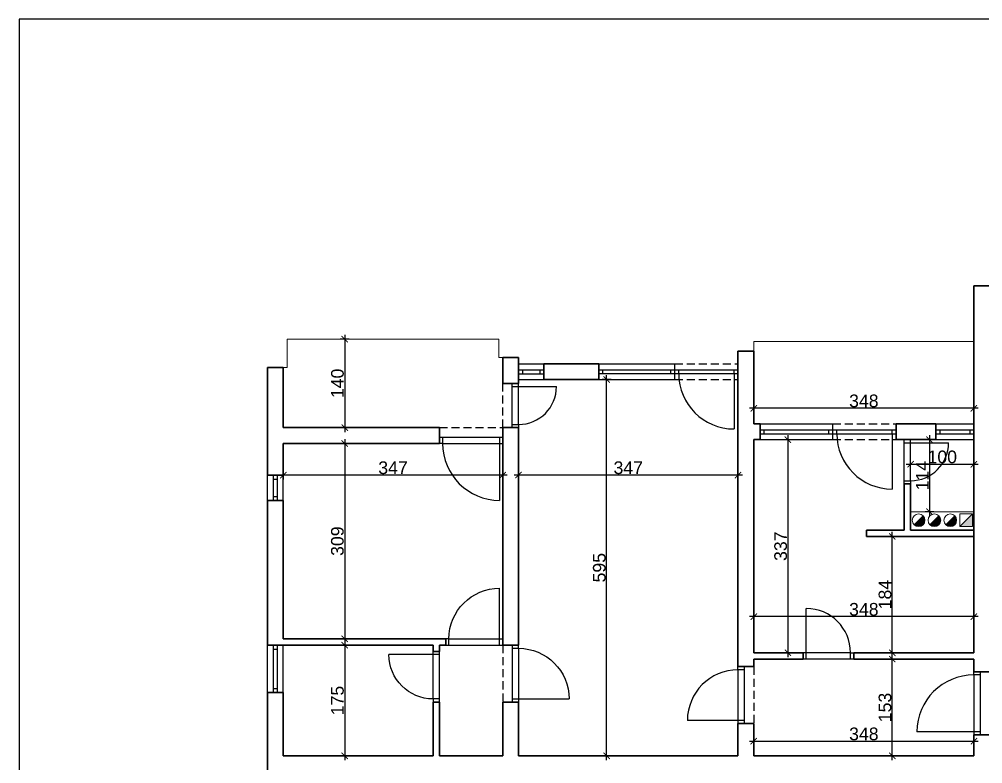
# Model space of a CAD drawing. Header units: centimetres. Extents: x 642232439 to 646206409, y 502891828 to 503284195.
# Drawn here: x 646189011 to 646190534, y 503276258 to 503277435 of the extents above; entities that cross this region are included whole.
import ezdxf

# ---------------------------------------------------------------- set-up
doc = ezdxf.new("R2010")
doc.units = ezdxf.units.CM
doc.header["$PDMODE"] = 35
doc.header["$PDSIZE"] = 0.1
doc.linetypes.add('HIDDENX2', pattern=[19.05, 12.7, -6.35])
doc.layers.add('SAST_Linija sastavnice', color=3, linetype='Continuous', plot=False)
doc.layers.add('TP_01 - 0.35', color=1, linetype='Continuous', lineweight=35)
doc.layers.add('TP_07 - 0.20', color=7, linetype='Continuous', lineweight=20)
for name, color, linetype in [('TP_Hatch', 252, 'Continuous'), ('TP_Hidden', 8, 'HIDDENX2'), ('TP_Kotiranje', 3, 'Continuous'), ('TP_Otvori', 8, 'Continuous'), ('TP_Otvori.block', 8, 'Continuous')]:
    doc.layers.add(name, color=color, linetype=linetype)
doc.styles.get("Standard").update_dxf_attribs({"font": 'arial.ttf'})
doc.dimstyles.new('Radni', dxfattribs={"dimtxt": 20, "dimasz": 10, "dimexe": 7, "dimexo": 7, "dimgap": 1.25, "dimtad": 1, "dimdec": 1, "dimrnd": 0.5, "dimdsep": 46, "dimtxsty": 'Standard', "dimblk": 'ARCHTICK', "dimcen": 10, "dimdle": 7, "dimclrd": 256, "dimclre": 256, "dimadec": 1, "dimazin": 0, "dimtm": 1e-09, "dimtfac": 1, "dimtdec": 1, "dimtix": 1, "dimtmove": 0, "dimatfit": 0, "dimfxl": 7, "dimfxlon": 1, "dimarcsym": 0})

# ---------------------------------------------------------------- blocks, each defined once
blk = doc.blocks.new('*U527')
at = {"layer": 'TP_01 - 0.35'}
for p, q in [((0, 0), (0, -30)), ((48, 0), (48, -30))]:
    blk.add_line(p, q, dxfattribs=at)
at = {"layer": 'TP_Otvori'}
for p, q in [((0, 0), (48, 0)), ((0, -11.3), (48, -11.3)), ((7.5, -11.3), (7.5, -18.8)), ((40.5, -11.3), (40.5, -18.8)), ((0, -18.8), (48, -18.8)), ((0, -30), (48, -30))]:
    blk.add_line(p, q, dxfattribs=at)
blk = doc.blocks.new('*U524')
at = {"layer": 'TP_Otvori'}
for p, q in [((5, 0), (5, 70)), ((5, 0), (0, 0)), ((75, 0), (5, 0)), ((5, -10), (5, 0)), ((75, -10), (75, 0)), ((75, 0), (80, 0)), ((80, -10), (0, -10))]:
    blk.add_line(p, q, dxfattribs=at)
blk.add_arc((5, 0), 70, 0, 90, dxfattribs=at)
blk = doc.blocks.new('*U525')
at = {"layer": 'TP_Otvori'}
for p, q in [((5, 0), (5, 90)), ((5, 0), (0, 0)), ((95, 0), (5, 0)), ((5, -10), (5, 0)), ((95, -10), (95, 0)), ((95, 0), (100, 0)), ((100, -10), (0, -10))]:
    blk.add_line(p, q, dxfattribs=at)
blk.add_arc((5, 0), 90, 0, 90, dxfattribs=at)
blk = doc.blocks.new('*U526')
at = {"layer": 'TP_Otvori'}
for p, q in [((5, 0), (5, 60)), ((5, 0), (0, 0)), ((65, 0), (5, 0)), ((5, -10), (5, 0)), ((65, -10), (65, 0)), ((65, 0), (70, 0)), ((70, -10), (0, -10))]:
    blk.add_line(p, q, dxfattribs=at)
blk.add_arc((5, 0), 60, 0, 90, dxfattribs=at)
blk = doc.blocks.new('*U523')
at = {"layer": 'TP_Otvori'}
for p, q in [((5, 0), (5, 80)), ((5, 0), (0, 0)), ((85, 0), (5, 0)), ((5, -10), (5, 0)), ((85, -10), (85, 0)), ((85, 0), (90, 0)), ((90, -10), (0, -10))]:
    blk.add_line(p, q, dxfattribs=at)
blk.add_arc((5, 0), 80, 0, 90, dxfattribs=at)
blk = doc.blocks.new('*U528')
at = {"layer": 'TP_01 - 0.35'}
for p, q in [((0, 0), (0, -30)), ((72, 0), (72, -30))]:
    blk.add_line(p, q, dxfattribs=at)
at = {"layer": 'TP_Otvori'}
for p, q in [((0, 0), (72, 0)), ((0, -11.3), (72, -11.3)), ((7.5, -11.3), (7.5, -18.8)), ((64.5, -11.3), (64.5, -18.8)), ((0, -18.8), (72, -18.8)), ((0, -30), (72, -30))]:
    blk.add_line(p, q, dxfattribs=at)
blk = doc.blocks.new('*U101')
at = {"layer": 'TP_01 - 0.35'}
for p, q in [((0, 0), (0, -30)), ((90, 0), (90, -30))]:
    blk.add_line(p, q, dxfattribs=at)
at = {"layer": 'TP_Otvori'}
for p, q in [((0, 0), (90, 0)), ((0, -11.3), (90, -11.3)), ((7.5, -11.3), (7.5, -18.8)), ((82.5, -11.3), (82.5, -18.8)), ((0, -18.8), (90, -18.8)), ((0, -30), (90, -30))]:
    blk.add_line(p, q, dxfattribs=at)
blk = doc.blocks.new('_ArchTick')
at = {"color": 0, "linetype": 'ByBlock', "const_width": 0.15}
blk.add_lwpolyline([(-0.5, -0.5), (0.5, 0.5)], dxfattribs=at)
blk = doc.blocks.new('*D546')
at = {"layer": 'Defpoints', "color": 0, "transparency": 16777216}
for p in [(646189601.9, 503276929.3), (646189525.5, 503276789.3), (646189601.9, 503276789.3)]:
    blk.add_point(p, dxfattribs=at)
at = {"layer": 'TP_Kotiranje', "lineweight": -2, "transparency": 16777216}
for p, q in [((646189525.5, 503276936.3), (646189525.5, 503276782.3)), ((646189532.5, 503276929.3), (646189518.5, 503276929.3)), ((646189532.5, 503276789.3), (646189518.5, 503276789.3))]:
    blk.add_line(p, q, dxfattribs=at)
at = {"layer": 'TP_Kotiranje', "lineweight": -2, "transparency": 16777216, "xscale": 10, "yscale": 10, "zscale": 10}
for p, rotation in [((646189525.5, 503276929.3), 90), ((646189525.5, 503276789.3), 270)]:
    blk.add_blockref('_ArchTick', p, dxfattribs=dict(at, rotation=rotation))
at = {"layer": 'TP_Kotiranje', "color": 0, "transparency": 16777216, "insert": (646189514.1, 503276859.3), "char_height": 20, "attachment_point": 5, "rotation": 90}
blk.add_mtext('140', dxfattribs=at)
blk = doc.blocks.new('*D547')
at = {"layer": 'Defpoints', "color": 0, "transparency": 16777216}
for p in [(646189525.5, 503276764.3), (646189525.5, 503276455.3), (646189525.5, 503276455.3)]:
    blk.add_point(p, dxfattribs=at)
at = {"layer": 'TP_Kotiranje', "lineweight": -2, "transparency": 16777216}
for p, q in [((646189525.5, 503276771.3), (646189525.5, 503276448.3)), ((646189525.5, 503276764.3), (646189518.5, 503276764.3)), ((646189525.5, 503276455.3), (646189518.5, 503276455.3))]:
    blk.add_line(p, q, dxfattribs=at)
at = {"layer": 'TP_Kotiranje', "lineweight": -2, "transparency": 16777216, "xscale": 10, "yscale": 10, "zscale": 10}
for p, rotation in [((646189525.5, 503276764.3), 90), ((646189525.5, 503276455.3), 270)]:
    blk.add_blockref('_ArchTick', p, dxfattribs=dict(at, rotation=rotation))
at = {"layer": 'TP_Kotiranje', "color": 0, "transparency": 16777216, "insert": (646189514, 503276609.8), "char_height": 20, "attachment_point": 5, "rotation": 90}
blk.add_mtext('309', dxfattribs=at)
blk = doc.blocks.new('*D548')
at = {"layer": 'Defpoints', "color": 0, "transparency": 16777216}
for p in [(646189525.5, 503276445.3), (646189525.5, 503276270.3), (646189525.5, 503276270.3)]:
    blk.add_point(p, dxfattribs=at)
at = {"layer": 'TP_Kotiranje', "lineweight": -2, "transparency": 16777216}
for p, q in [((646189525.5, 503276452.3), (646189525.5, 503276263.3)), ((646189525.5, 503276445.3), (646189518.5, 503276445.3)), ((646189525.5, 503276270.3), (646189518.5, 503276270.3))]:
    blk.add_line(p, q, dxfattribs=at)
at = {"layer": 'TP_Kotiranje', "lineweight": -2, "transparency": 16777216, "xscale": 10, "yscale": 10, "zscale": 10}
for p, rotation in [((646189525.5, 503276445.3), 90), ((646189525.5, 503276270.3), 270)]:
    blk.add_blockref('_ArchTick', p, dxfattribs=dict(at, rotation=rotation))
at = {"layer": 'TP_Kotiranje', "color": 0, "transparency": 16777216, "insert": (646189514.1, 503276357.8), "char_height": 20, "attachment_point": 5, "rotation": 90}
blk.add_mtext('175', dxfattribs=at)
blk = doc.blocks.new('*D564')
at = {"layer": 'Defpoints', "color": 0, "transparency": 16777216}
for p in [(646190172.4, 503276820), (646190172.4, 503276752.2), (646190520.4, 503276752.2)]:
    blk.add_point(p, dxfattribs=at)
at = {"layer": 'TP_Kotiranje', "lineweight": -2, "transparency": 16777216}
for p, q in [((646190172.4, 503276813), (646190172.4, 503276827)), ((646190520.4, 503276813), (646190520.4, 503276827)), ((646190527.4, 503276820), (646190165.4, 503276820))]:
    blk.add_line(p, q, dxfattribs=at)
at = {"layer": 'TP_Kotiranje', "lineweight": -2, "transparency": 16777216, "xscale": 10, "yscale": 10, "zscale": 10, "rotation": 180}
blk.add_blockref('_ArchTick', (646190172.4, 503276820), dxfattribs=at)
at = {"layer": 'TP_Kotiranje', "lineweight": -2, "transparency": 16777216, "xscale": 10, "yscale": 10, "zscale": 10}
blk.add_blockref('_ArchTick', (646190520.4, 503276820), dxfattribs=at)
at = {"layer": 'TP_Kotiranje', "color": 0, "transparency": 16777216, "insert": (646190346.4, 503276831.5), "char_height": 20, "attachment_point": 5}
blk.add_mtext('348', dxfattribs=at)
blk = doc.blocks.new('*D565')
at = {"layer": 'Defpoints', "color": 0, "transparency": 16777216}
for p in [(646189800.4, 503276714.3), (646189800.4, 503276714.3), (646190147.4, 503276714.3)]:
    blk.add_point(p, dxfattribs=at)
at = {"layer": 'TP_Kotiranje', "lineweight": -2, "transparency": 16777216}
for p, q in [((646189800.4, 503276714.3), (646189800.4, 503276721.3)), ((646190147.4, 503276714.3), (646190147.4, 503276721.3)), ((646190154.4, 503276714.3), (646189793.4, 503276714.3))]:
    blk.add_line(p, q, dxfattribs=at)
at = {"layer": 'TP_Kotiranje', "lineweight": -2, "transparency": 16777216, "xscale": 10, "yscale": 10, "zscale": 10, "rotation": 180}
blk.add_blockref('_ArchTick', (646189800.4, 503276714.3), dxfattribs=at)
at = {"layer": 'TP_Kotiranje', "lineweight": -2, "transparency": 16777216, "xscale": 10, "yscale": 10, "zscale": 10}
blk.add_blockref('_ArchTick', (646190147.4, 503276714.3), dxfattribs=at)
at = {"layer": 'TP_Kotiranje', "color": 0, "transparency": 16777216, "insert": (646189973.9, 503276725.8), "char_height": 20, "attachment_point": 5}
blk.add_mtext('347', dxfattribs=at)
blk = doc.blocks.new('*D566')
at = {"layer": 'Defpoints', "color": 0, "transparency": 16777216}
for p in [(646189428.4, 503276714.3), (646189428.4, 503276714.3), (646189775.4, 503276714.3)]:
    blk.add_point(p, dxfattribs=at)
at = {"layer": 'TP_Kotiranje', "lineweight": -2, "transparency": 16777216}
for p, q in [((646189775.4, 503276714.3), (646189775.4, 503276721.3)), ((646189782.4, 503276714.3), (646189421.4, 503276714.3)), ((646189428.4, 503276714.3), (646189428.4, 503276707.3))]:
    blk.add_line(p, q, dxfattribs=at)
at = {"layer": 'TP_Kotiranje', "lineweight": -2, "transparency": 16777216, "xscale": 10, "yscale": 10, "zscale": 10, "rotation": 180}
blk.add_blockref('_ArchTick', (646189428.4, 503276714.3), dxfattribs=at)
at = {"layer": 'TP_Kotiranje', "lineweight": -2, "transparency": 16777216, "xscale": 10, "yscale": 10, "zscale": 10}
blk.add_blockref('_ArchTick', (646189775.4, 503276714.3), dxfattribs=at)
at = {"layer": 'TP_Kotiranje', "color": 0, "transparency": 16777216, "insert": (646189601.9, 503276725.8), "char_height": 20, "attachment_point": 5}
blk.add_mtext('347', dxfattribs=at)
blk = doc.blocks.new('*D567')
at = {"layer": 'Defpoints', "color": 0, "transparency": 16777216}
for p in [(646189939.7, 503276865.3), (646189987.4, 503276865.3), (646189987.4, 503276270.3)]:
    blk.add_point(p, dxfattribs=at)
at = {"layer": 'TP_Kotiranje', "lineweight": -2, "transparency": 16777216}
for p, q in [((646189939.7, 503276263.3), (646189939.7, 503276872.3)), ((646189946.7, 503276865.3), (646189932.7, 503276865.3)), ((646189946.7, 503276270.3), (646189932.7, 503276270.3))]:
    blk.add_line(p, q, dxfattribs=at)
at = {"layer": 'TP_Kotiranje', "lineweight": -2, "transparency": 16777216, "xscale": 10, "yscale": 10, "zscale": 10}
for p, rotation in [((646189939.7, 503276865.3), 90), ((646189939.7, 503276270.3), 270)]:
    blk.add_blockref('_ArchTick', p, dxfattribs=dict(at, rotation=rotation))
at = {"layer": 'TP_Kotiranje', "color": 0, "transparency": 16777216, "insert": (646189928.2, 503276567.8), "char_height": 20, "attachment_point": 5, "rotation": 90}
blk.add_mtext('595', dxfattribs=at)
blk = doc.blocks.new('*D585')
at = {"layer": 'Defpoints', "color": 0, "transparency": 16777216}
for p in [(646190391.3, 503276423.3), (646190391.3, 503276423.3), (646190391.3, 503276270.3)]:
    blk.add_point(p, dxfattribs=at)
at = {"layer": 'TP_Kotiranje', "lineweight": -2, "transparency": 16777216}
for p, q in [((646190391.3, 503276423.3), (646190384.3, 503276423.3)), ((646190391.3, 503276263.3), (646190391.3, 503276430.3)), ((646190391.3, 503276270.3), (646190384.3, 503276270.3))]:
    blk.add_line(p, q, dxfattribs=at)
at = {"layer": 'TP_Kotiranje', "lineweight": -2, "transparency": 16777216, "xscale": 10, "yscale": 10, "zscale": 10}
for p, rotation in [((646190391.3, 503276423.3), 90), ((646190391.3, 503276270.3), 270)]:
    blk.add_blockref('_ArchTick', p, dxfattribs=dict(at, rotation=rotation))
at = {"layer": 'TP_Kotiranje', "color": 0, "transparency": 16777216, "insert": (646190379.9, 503276346.8), "char_height": 20, "attachment_point": 5, "rotation": 90}
blk.add_mtext('153', dxfattribs=at)
blk = doc.blocks.new('*D586')
at = {"layer": 'Defpoints', "color": 0, "transparency": 16777216}
for p in [(646190391.3, 503276617.3), (646190391.3, 503276617.3), (646190391.3, 503276433.3)]:
    blk.add_point(p, dxfattribs=at)
at = {"layer": 'TP_Kotiranje', "lineweight": -2, "transparency": 16777216}
for p, q in [((646190391.3, 503276617.3), (646190384.3, 503276617.3)), ((646190391.3, 503276426.3), (646190391.3, 503276624.3)), ((646190391.3, 503276433.3), (646190398.3, 503276433.3))]:
    blk.add_line(p, q, dxfattribs=at)
at = {"layer": 'TP_Kotiranje', "lineweight": -2, "transparency": 16777216, "xscale": 10, "yscale": 10, "zscale": 10}
for p, rotation in [((646190391.3, 503276617.3), 90), ((646190391.3, 503276433.3), 270)]:
    blk.add_blockref('_ArchTick', p, dxfattribs=dict(at, rotation=rotation))
at = {"layer": 'TP_Kotiranje', "color": 0, "transparency": 16777216, "insert": (646190379.9, 503276525.3), "char_height": 20, "attachment_point": 5, "rotation": 90}
blk.add_mtext('184', dxfattribs=at)
blk = doc.blocks.new('*D587')
at = {"layer": 'Defpoints', "color": 0, "transparency": 16777216}
for p in [(646190239.9, 503276770.3), (646190211.4, 503276433.3), (646190226.3, 503276433.3)]:
    blk.add_point(p, dxfattribs=at)
at = {"layer": 'TP_Kotiranje', "lineweight": -2, "transparency": 16777216}
for p, q in [((646190232.9, 503276770.3), (646190219.3, 503276770.3)), ((646190226.3, 503276777.3), (646190226.3, 503276426.3)), ((646190219.3, 503276433.3), (646190233.3, 503276433.3))]:
    blk.add_line(p, q, dxfattribs=at)
at = {"layer": 'TP_Kotiranje', "lineweight": -2, "transparency": 16777216, "xscale": 10, "yscale": 10, "zscale": 10}
for p, rotation in [((646190226.3, 503276770.3), 90), ((646190226.3, 503276433.3), 270)]:
    blk.add_blockref('_ArchTick', p, dxfattribs=dict(at, rotation=rotation))
at = {"layer": 'TP_Kotiranje', "color": 0, "transparency": 16777216, "insert": (646190214.9, 503276601.8), "char_height": 20, "attachment_point": 5, "rotation": 90}
blk.add_mtext('337', dxfattribs=at)
blk = doc.blocks.new('*D588')
at = {"layer": 'Defpoints', "color": 0, "transparency": 16777216}
for p in [(646190520.4, 503276731.4), (646190420.4, 503276663.8), (646190520.4, 503276663.8)]:
    blk.add_point(p, dxfattribs=at)
at = {"layer": 'TP_Kotiranje', "lineweight": -2, "transparency": 16777216}
for p, q in [((646190420.4, 503276724.4), (646190420.4, 503276738.4)), ((646190520.4, 503276724.4), (646190520.4, 503276738.4)), ((646190413.4, 503276731.4), (646190527.4, 503276731.4))]:
    blk.add_line(p, q, dxfattribs=at)
at = {"layer": 'TP_Kotiranje', "lineweight": -2, "transparency": 16777216, "xscale": 10, "yscale": 10, "zscale": 10, "rotation": 180}
blk.add_blockref('_ArchTick', (646190420.4, 503276731.4), dxfattribs=at)
at = {"layer": 'TP_Kotiranje', "lineweight": -2, "transparency": 16777216, "xscale": 10, "yscale": 10, "zscale": 10}
blk.add_blockref('_ArchTick', (646190520.4, 503276731.4), dxfattribs=at)
at = {"layer": 'TP_Kotiranje', "color": 0, "transparency": 16777216, "insert": (646190470.4, 503276742.9), "char_height": 20, "attachment_point": 5}
blk.add_mtext('100', dxfattribs=at)
blk = doc.blocks.new('*D589')
at = {"layer": 'Defpoints', "color": 0, "transparency": 16777216}
for p in [(646190490.4, 503276770.3), (646190450.1, 503276656.3), (646190490.4, 503276656.3)]:
    blk.add_point(p, dxfattribs=at)
at = {"layer": 'TP_Kotiranje', "lineweight": -2, "transparency": 16777216}
for p, q in [((646190457.1, 503276770.3), (646190443.1, 503276770.3)), ((646190450.1, 503276777.3), (646190450.1, 503276649.3)), ((646190457.1, 503276656.3), (646190443.1, 503276656.3))]:
    blk.add_line(p, q, dxfattribs=at)
at = {"layer": 'TP_Kotiranje', "lineweight": -2, "transparency": 16777216, "xscale": 10, "yscale": 10, "zscale": 10}
for p, rotation in [((646190450.1, 503276770.3), 90), ((646190450.1, 503276656.3), 270)]:
    blk.add_blockref('_ArchTick', p, dxfattribs=dict(at, rotation=rotation))
at = {"layer": 'TP_Kotiranje', "color": 0, "transparency": 16777216, "insert": (646190438.8, 503276713.3), "char_height": 20, "attachment_point": 5, "rotation": 90}
blk.add_mtext('114', dxfattribs=at)
blk = doc.blocks.new('*D590')
at = {"layer": 'Defpoints', "color": 0, "transparency": 16777216}
for p in [(646190172.4, 503276490.4), (646190172.4, 503276433.3), (646190520.4, 503276433.3)]:
    blk.add_point(p, dxfattribs=at)
at = {"layer": 'TP_Kotiranje', "lineweight": -2, "transparency": 16777216}
for p, q in [((646190172.4, 503276483.4), (646190172.4, 503276497.4)), ((646190520.4, 503276483.4), (646190520.4, 503276497.4)), ((646190527.4, 503276490.4), (646190165.4, 503276490.4))]:
    blk.add_line(p, q, dxfattribs=at)
at = {"layer": 'TP_Kotiranje', "lineweight": -2, "transparency": 16777216, "xscale": 10, "yscale": 10, "zscale": 10, "rotation": 180}
blk.add_blockref('_ArchTick', (646190172.4, 503276490.4), dxfattribs=at)
at = {"layer": 'TP_Kotiranje', "lineweight": -2, "transparency": 16777216, "xscale": 10, "yscale": 10, "zscale": 10}
blk.add_blockref('_ArchTick', (646190520.4, 503276490.4), dxfattribs=at)
at = {"layer": 'TP_Kotiranje', "color": 0, "transparency": 16777216, "insert": (646190346.4, 503276501.9), "char_height": 20, "attachment_point": 5}
blk.add_mtext('348', dxfattribs=at)
blk = doc.blocks.new('*D591')
at = {"layer": 'Defpoints', "color": 0, "transparency": 16777216}
for p in [(646190172.4, 503276295.8), (646190520.4, 503276293.5), (646190520.4, 503276286.8)]:
    blk.add_point(p, dxfattribs=at)
at = {"layer": 'TP_Kotiranje', "lineweight": -2, "transparency": 16777216}
for p, q in [((646190165.4, 503276293.5), (646190527.4, 503276293.5)), ((646190172.4, 503276293.5), (646190172.4, 503276286.5)), ((646190520.4, 503276293.5), (646190520.4, 503276300.5))]:
    blk.add_line(p, q, dxfattribs=at)
at = {"layer": 'TP_Kotiranje', "lineweight": -2, "transparency": 16777216, "xscale": 10, "yscale": 10, "zscale": 10, "rotation": 180}
blk.add_blockref('_ArchTick', (646190172.4, 503276293.5), dxfattribs=at)
at = {"layer": 'TP_Kotiranje', "lineweight": -2, "transparency": 16777216, "xscale": 10, "yscale": 10, "zscale": 10}
blk.add_blockref('_ArchTick', (646190520.4, 503276293.5), dxfattribs=at)
at = {"layer": 'TP_Kotiranje', "color": 0, "transparency": 16777216, "insert": (646190346.4, 503276304.9), "char_height": 20, "attachment_point": 5}
blk.add_mtext('348', dxfattribs=at)

msp = doc.modelspace()

# ---------------------------------------------------------------- hatches: boundary and pattern name
at = {"layer": 'TP_Hatch'}
h = msp.add_hatch(color=256, dxfattribs=at)
h.dxf.hatch_style = 1
edge = h.paths.add_edge_path()
edge.add_arc((646190433.04, 503276642.87), 10, 225, 270)
edge.add_arc((646190433.04, 503276642.87), 10, 270, 360)
edge.add_arc((646190433.04, 503276642.87), 10, 0, 45)
edge.add_line((646190440.11, 503276649.94), (646190425.97, 503276635.8))
h = msp.add_hatch(color=256, dxfattribs=at)
h.dxf.hatch_style = 1
edge = h.paths.add_edge_path()
edge.add_arc((646190458.04, 503276642.87), 10, 225, 270)
edge.add_arc((646190458.04, 503276642.87), 10, 270, 360)
edge.add_arc((646190458.04, 503276642.87), 10, 0, 45)
edge.add_line((646190465.11, 503276649.94), (646190450.97, 503276635.8))
h = msp.add_hatch(color=256, dxfattribs=at)
h.dxf.hatch_style = 1
edge = h.paths.add_edge_path()
edge.add_arc((646190483.04, 503276642.87), 10, 225, 270)
edge.add_arc((646190483.04, 503276642.87), 10, 270, 360)
edge.add_arc((646190483.04, 503276642.87), 10, 0, 45)
edge.add_line((646190490.11, 503276649.94), (646190475.97, 503276635.8))
h = msp.add_hatch(color=256, dxfattribs=at)
h.dxf.hatch_style = 1
h.paths.add_polyline_path([(646190518.04, 503276632.87), (646190518.04, 503276652.87), (646190498.04, 503276632.87)])

# ---------------------------------------------------------------- linework, layer by layer
at = {"layer": 'SAST_Linija sastavnice'}
msp.add_lwpolyline([(646192908.92, 503277435.11), (646189010.92, 503277435.11), (646189010.92, 503274569.11), (646192908.92, 503274569.11)], close=True, dxfattribs=at)
at = {"layer": 'TP_01 - 0.35'}
for p, q in [((646190520.38, 503277013.33), (646190520.38, 503276433.33)), ((646190545.38, 503277013.33), (646190520.38, 503277013.33)), ((646190147.38, 503276910.33), (646190147.38, 503276714.33)), ((646190172.38, 503276910.33), (646190147.38, 503276910.33)), ((646190172.38, 503276910.33), (646190172.38, 503276795.33)), ((646189775.38, 503276900.33), (646189775.38, 503276859.33)), ((646189775.38, 503276900.33), (646189800.38, 503276900.33)), ((646189800.38, 503276900.33), (646189800.38, 503276859.33)), ((646189840.38, 503276890.33), (646189840.38, 503276865.33)), ((646189840.38, 503276890.33), (646189927.38, 503276890.33)), ((646189927.38, 503276890.33), (646189927.38, 503276865.33)), ((646189403.38, 503276884.33), (646189403.38, 503276714.33)), ((646189403.38, 503276884.33), (646189428.38, 503276884.33)), ((646189428.38, 503276884.33), (646189428.38, 503276789.33)), ((646189775.38, 503276859.33), (646189800.38, 503276859.33)), ((646189840.38, 503276865.33), (646189927.38, 503276865.33)), ((646189428.38, 503276789.33), (646189675.38, 503276789.33)), ((646189675.38, 503276789.33), (646189675.38, 503276764.33)), ((646189775.38, 503276789.33), (646189775.38, 503276445.33)), ((646189775.38, 503276789.33), (646189800.38, 503276789.33)), ((646189800.38, 503276789.33), (646189800.38, 503276445.33)), ((646190182.38, 503276795.33), (646190172.38, 503276795.33)), ((646190182.38, 503276795.33), (646190182.38, 503276770.33)), ((646190397.38, 503276795.33), (646190397.38, 503276770.33)), ((646190397.38, 503276795.33), (646190460.38, 503276795.33)), ((646190460.38, 503276795.33), (646190460.38, 503276770.33)), ((646190172.38, 503276770.33), (646190172.38, 503276433.33)), ((646190182.38, 503276770.33), (646190172.38, 503276770.33)), ((646190397.38, 503276770.33), (646190460.38, 503276770.33)), ((646189428.38, 503276764.33), (646189428.38, 503276714.33)), ((646189428.38, 503276764.33), (646189675.38, 503276764.33)), ((646189428.38, 503276714.33), (646189403.38, 503276714.33)), ((646190147.38, 503276714.33), (646190147.38, 503276411.33)), ((646190410.38, 503276700.33), (646190420.38, 503276700.33)), ((646190410.38, 503276700.33), (646190410.38, 503276627.33)), ((646190420.38, 503276700.33), (646190420.38, 503276627.33)), ((646189403.38, 503276674.33), (646189403.38, 503276445.33)), ((646189428.38, 503276674.33), (646189403.38, 503276674.33)), ((646189428.38, 503276674.33), (646189428.38, 503276455.33)), ((646190350.38, 503276627.33), (646190410.38, 503276627.33)), ((646190350.38, 503276627.33), (646190350.38, 503276617.33)), ((646190350.38, 503276617.33), (646190520.38, 503276617.33)), ((646190420.38, 503276627.33), (646190520.38, 503276627.33)), ((646189428.38, 503276455.33), (646189685.38, 503276455.33)), ((646189685.38, 503276455.33), (646189685.38, 503276445.33)), ((646189428.38, 503276445.33), (646189403.38, 503276445.33)), ((646189428.38, 503276445.33), (646189665.38, 503276445.33)), ((646189665.38, 503276435.33), (646189665.38, 503276445.33)), ((646189665.38, 503276435.33), (646189675.38, 503276435.33)), ((646189675.38, 503276445.33), (646189685.38, 503276445.33)), ((646189675.38, 503276435.33), (646189675.38, 503276445.33)), ((646189775.38, 503276445.33), (646189800.38, 503276445.33)), ((646190172.38, 503276433.33), (646190250.38, 503276433.33)), ((646190250.38, 503276433.33), (646190250.38, 503276423.33)), ((646190330.38, 503276433.33), (646190520.38, 503276433.33)), ((646190330.38, 503276433.33), (646190330.38, 503276423.33)), ((646190172.38, 503276423.33), (646190172.38, 503276411.33)), ((646190172.38, 503276423.33), (646190250.38, 503276423.33)), ((646190330.38, 503276423.33), (646190520.38, 503276423.33)), ((646190520.38, 503276423.33), (646190520.38, 503276403.33)), ((646190172.38, 503276411.33), (646190147.38, 503276411.33)), ((646190545.38, 503276403.33), (646190520.38, 503276403.33)), ((646189403.38, 503276370.33), (646189403.38, 503276128.33)), ((646189428.38, 503276370.33), (646189403.38, 503276370.33)), ((646189428.38, 503276370.33), (646189428.38, 503276270.33)), ((646189665.38, 503276355.33), (646189665.38, 503276270.33)), ((646189665.38, 503276355.33), (646189675.38, 503276355.33)), ((646189675.38, 503276355.33), (646189675.38, 503276270.33)), ((646189775.38, 503276355.33), (646189775.38, 503276270.33)), ((646189775.38, 503276355.33), (646189800.38, 503276355.33)), ((646189800.38, 503276355.33), (646189800.38, 503276270.33)), ((646190147.38, 503276321.33), (646190147.38, 503276270.33)), ((646190172.38, 503276321.33), (646190147.38, 503276321.33)), ((646190172.38, 503276321.33), (646190172.38, 503276270.33)), ((646190520.38, 503276303.33), (646190520.38, 503276270.33)), ((646190545.38, 503276303.33), (646190520.38, 503276303.33)), ((646189428.38, 503276270.33), (646189665.38, 503276270.33)), ((646189675.38, 503276270.33), (646189775.38, 503276270.33)), ((646189800.38, 503276270.33), (646190147.38, 503276270.33)), ((646190172.38, 503276270.33), (646190520.38, 503276270.33))]:
    msp.add_line(p, q, dxfattribs=at)
at = {"layer": 'TP_07 - 0.20'}
for p, q in [((646189434.38, 503276929.33), (646189769.38, 503276929.33)), ((646189434.38, 503276929.33), (646189434.38, 503276884.33)), ((646189769.38, 503276929.33), (646189769.38, 503276900.33)), ((646190172.38, 503276925.33), (646190520.38, 503276925.33)), ((646190172.38, 503276925.33), (646190172.38, 503276910.33)), ((646189775.38, 503276900.33), (646189769.38, 503276900.33)), ((646189434.38, 503276884.33), (646189428.38, 503276884.33)), ((646189428.38, 503276884.33), (646189428.38, 503276884.33)), ((646190420.38, 503276656.33), (646190520.38, 503276656.33)), ((646190440.11, 503276649.94), (646190425.97, 503276635.8)), ((646190465.11, 503276649.94), (646190450.97, 503276635.8)), ((646190490.11, 503276649.94), (646190475.97, 503276635.8)), ((646190518.04, 503276652.87), (646190498.04, 503276632.87))]:
    msp.add_line(p, q, dxfattribs=at)
msp.add_lwpolyline([(646190498.04, 503276652.87), (646190518.04, 503276652.87), (646190518.04, 503276632.87), (646190498.04, 503276632.87)], close=True, dxfattribs=at)
for centre in [(646190433.04, 503276642.87), (646190458.04, 503276642.87), (646190483.04, 503276642.87)]:
    msp.add_circle(centre, 10, dxfattribs=at)
at = {"layer": 'TP_Hidden'}
for p, q in [((646190047.38, 503276890.33), (646190147.38, 503276890.33)), ((646189775.38, 503276789.33), (646189775.38, 503276859.33)), ((646190047.38, 503276865.33), (646190147.38, 503276865.33)), ((646189675.38, 503276789.33), (646189775.38, 503276789.33)), ((646190297.38, 503276795.33), (646190397.38, 503276795.33)), ((646190297.38, 503276770.33), (646190397.38, 503276770.33)), ((646189775.38, 503276445.33), (646189775.38, 503276355.33)), ((646190172.38, 503276411.33), (646190172.38, 503276321.33))]:
    msp.add_line(p, q, dxfattribs=at)
at = {"layer": 'TP_Otvori'}
for p, q in [((646189927.38, 503276890.33), (646190047.38, 503276890.33)), ((646190047.38, 503276865.33), (646190047.38, 503276890.33)), ((646189927.38, 503276880.95), (646190047.38, 503276880.95)), ((646189927.38, 503276874.7), (646190047.38, 503276874.7)), ((646189933.63, 503276874.7), (646189933.63, 503276880.95)), ((646190041.13, 503276874.7), (646190041.13, 503276880.95)), ((646190047.38, 503276880.95), (646190147.38, 503276880.95)), ((646190047.38, 503276874.7), (646190147.38, 503276874.7)), ((646190053.63, 503276874.7), (646190053.63, 503276880.95)), ((646190141.13, 503276874.7), (646190141.13, 503276880.95)), ((646190141.13, 503276874.7), (646190141.13, 503276787.2)), ((646189927.38, 503276865.33), (646190047.38, 503276865.33)), ((646190182.38, 503276795.33), (646190297.38, 503276795.33)), ((646190182.38, 503276785.95), (646190297.38, 503276785.95)), ((646190188.63, 503276779.7), (646190188.63, 503276785.95)), ((646190291.13, 503276779.7), (646190291.13, 503276785.95)), ((646190297.38, 503276770.33), (646190297.38, 503276795.33)), ((646190297.38, 503276785.95), (646190397.38, 503276785.95)), ((646190303.63, 503276779.7), (646190303.63, 503276785.95)), ((646190391.13, 503276779.7), (646190391.13, 503276785.95)), ((646190182.38, 503276779.7), (646190297.38, 503276779.7)), ((646190182.38, 503276770.33), (646190297.38, 503276770.33)), ((646190297.38, 503276779.7), (646190397.38, 503276779.7)), ((646190391.13, 503276779.7), (646190391.13, 503276692.2))]:
    msp.add_line(p, q, dxfattribs=at)
for centre in [(646190141.13, 503276874.7), (646190391.13, 503276779.7)]:
    msp.add_arc(centre, 87.5, 180, 270, dxfattribs=at)

# ---------------------------------------------------------------- block references
at = {"layer": 'TP_Otvori.block', "xscale": 0.8333333856529689, "yscale": 0.8333333856529689, "zscale": 0.8333333856529689}
for name, p in [('*U527', (646189800.38, 503276890.33)), ('*U528', (646190460.38, 503276795.33))]:
    msp.add_blockref(name, p, dxfattribs=at)
at = {"layer": 'TP_Otvori.block'}
for name, p, rotation in [('*U526', (646189800.38, 503276859.33), 270), ('*U525', (646189775.38, 503276764.33), 180), ('*U526', (646190420.38, 503276770.33), 270), ('*U523', (646190147.38, 503276321.33), 90.00000000000001), ('*U525', (646190520.38, 503276303.33), 90.00000000000001)]:
    msp.add_blockref(name, p, dxfattribs=dict(at, rotation=rotation))
at = {"layer": 'TP_Otvori.block', "xscale": 0.8333333856529689, "yscale": 0.8333333856529689, "zscale": 0.8333333856529689, "rotation": 90}
for name, p in [('*U527', (646189403.38, 503276674.33)), ('*U101', (646189403.38, 503276370.33))]:
    msp.add_blockref(name, p, dxfattribs=at)
at = {"layer": 'TP_Otvori.block', "xscale": -1}
msp.add_blockref('*U523', (646189775.38, 503276455.33), dxfattribs=at)
at = {"layer": 'TP_Otvori.block'}
msp.add_blockref('*U524', (646190250.38, 503276433.33), dxfattribs=at)
at = {"layer": 'TP_Otvori.block', "xscale": -1}
for name, p, rotation in [('*U524', (646189665.38, 503276435.33), 90), ('*U523', (646189800.38, 503276355.33), 270)]:
    msp.add_blockref(name, p, dxfattribs=dict(at, rotation=rotation))

# ---------------------------------------------------------------- dimensions: what is measured, and where the dimension line sits
at = {"layer": 'TP_Kotiranje'}
for base, p1, p2, picture, middle in [((646189525.51, 503276789.33), (646189601.88, 503276929.33), (646189601.88, 503276789.33), '*D546', (646189514.05, 503276859.33)), ((646189939.66, 503276865.33), (646189987.38, 503276270.33), (646189987.38, 503276865.33), '*D567', (646189928.2, 503276567.83)), ((646189525.51, 503276455.33), (646189525.51, 503276764.33), (646189525.51, 503276455.33), '*D547', (646189514.04, 503276609.83)), ((646190226.33, 503276433.33), (646190239.88, 503276770.33), (646190211.38, 503276433.33), '*D587', (646190214.86, 503276601.83)), ((646190450.06, 503276656.33), (646190490.38, 503276770.33), (646190490.38, 503276656.33), '*D589', (646190438.77, 503276713.33)), ((646190391.33, 503276617.33), (646190391.33, 503276433.33), (646190391.33, 503276617.33), '*D586', (646190379.87, 503276525.33)), ((646189525.51, 503276270.33), (646189525.51, 503276445.33), (646189525.51, 503276270.33), '*D548', (646189514.05, 503276357.83)), ((646190391.33, 503276423.33), (646190391.33, 503276270.33), (646190391.33, 503276423.33), '*D585', (646190379.86, 503276346.83))]:
    dim = msp.add_linear_dim(base=base, p1=p1, p2=p2, angle=90, dimstyle='Radni', dxfattribs=at)
    dim.commit()
    dim.dimension.update_dxf_attribs({"geometry": picture, "text_midpoint": middle})
for base, p1, p2, picture, middle in [((646190172.38, 503276820.04), (646190520.38, 503276752.19), (646190172.38, 503276752.19), '*D564', (646190346.38, 503276831.51)), ((646190520.38, 503276731.42), (646190420.38, 503276663.83), (646190520.38, 503276663.83), '*D588', (646190470.38, 503276742.88)), ((646189428.38, 503276714.33), (646189775.38, 503276714.33), (646189428.38, 503276714.33), '*D566', (646189601.88, 503276725.8)), ((646189800.38, 503276714.33), (646190147.38, 503276714.33), (646189800.38, 503276714.33), '*D565', (646189973.88, 503276725.8)), ((646190172.38, 503276490.4), (646190520.38, 503276433.33), (646190172.38, 503276433.33), '*D590', (646190346.38, 503276501.87)), ((646190520.38, 503276293.45), (646190172.38, 503276295.83), (646190520.38, 503276286.83), '*D591', (646190346.38, 503276304.92))]:
    dim = msp.add_linear_dim(base=base, p1=p1, p2=p2, dimstyle='Radni', dxfattribs=at)
    dim.commit()
    dim.dimension.update_dxf_attribs({"geometry": picture, "text_midpoint": middle})

doc.saveas('drawing.dxf')
